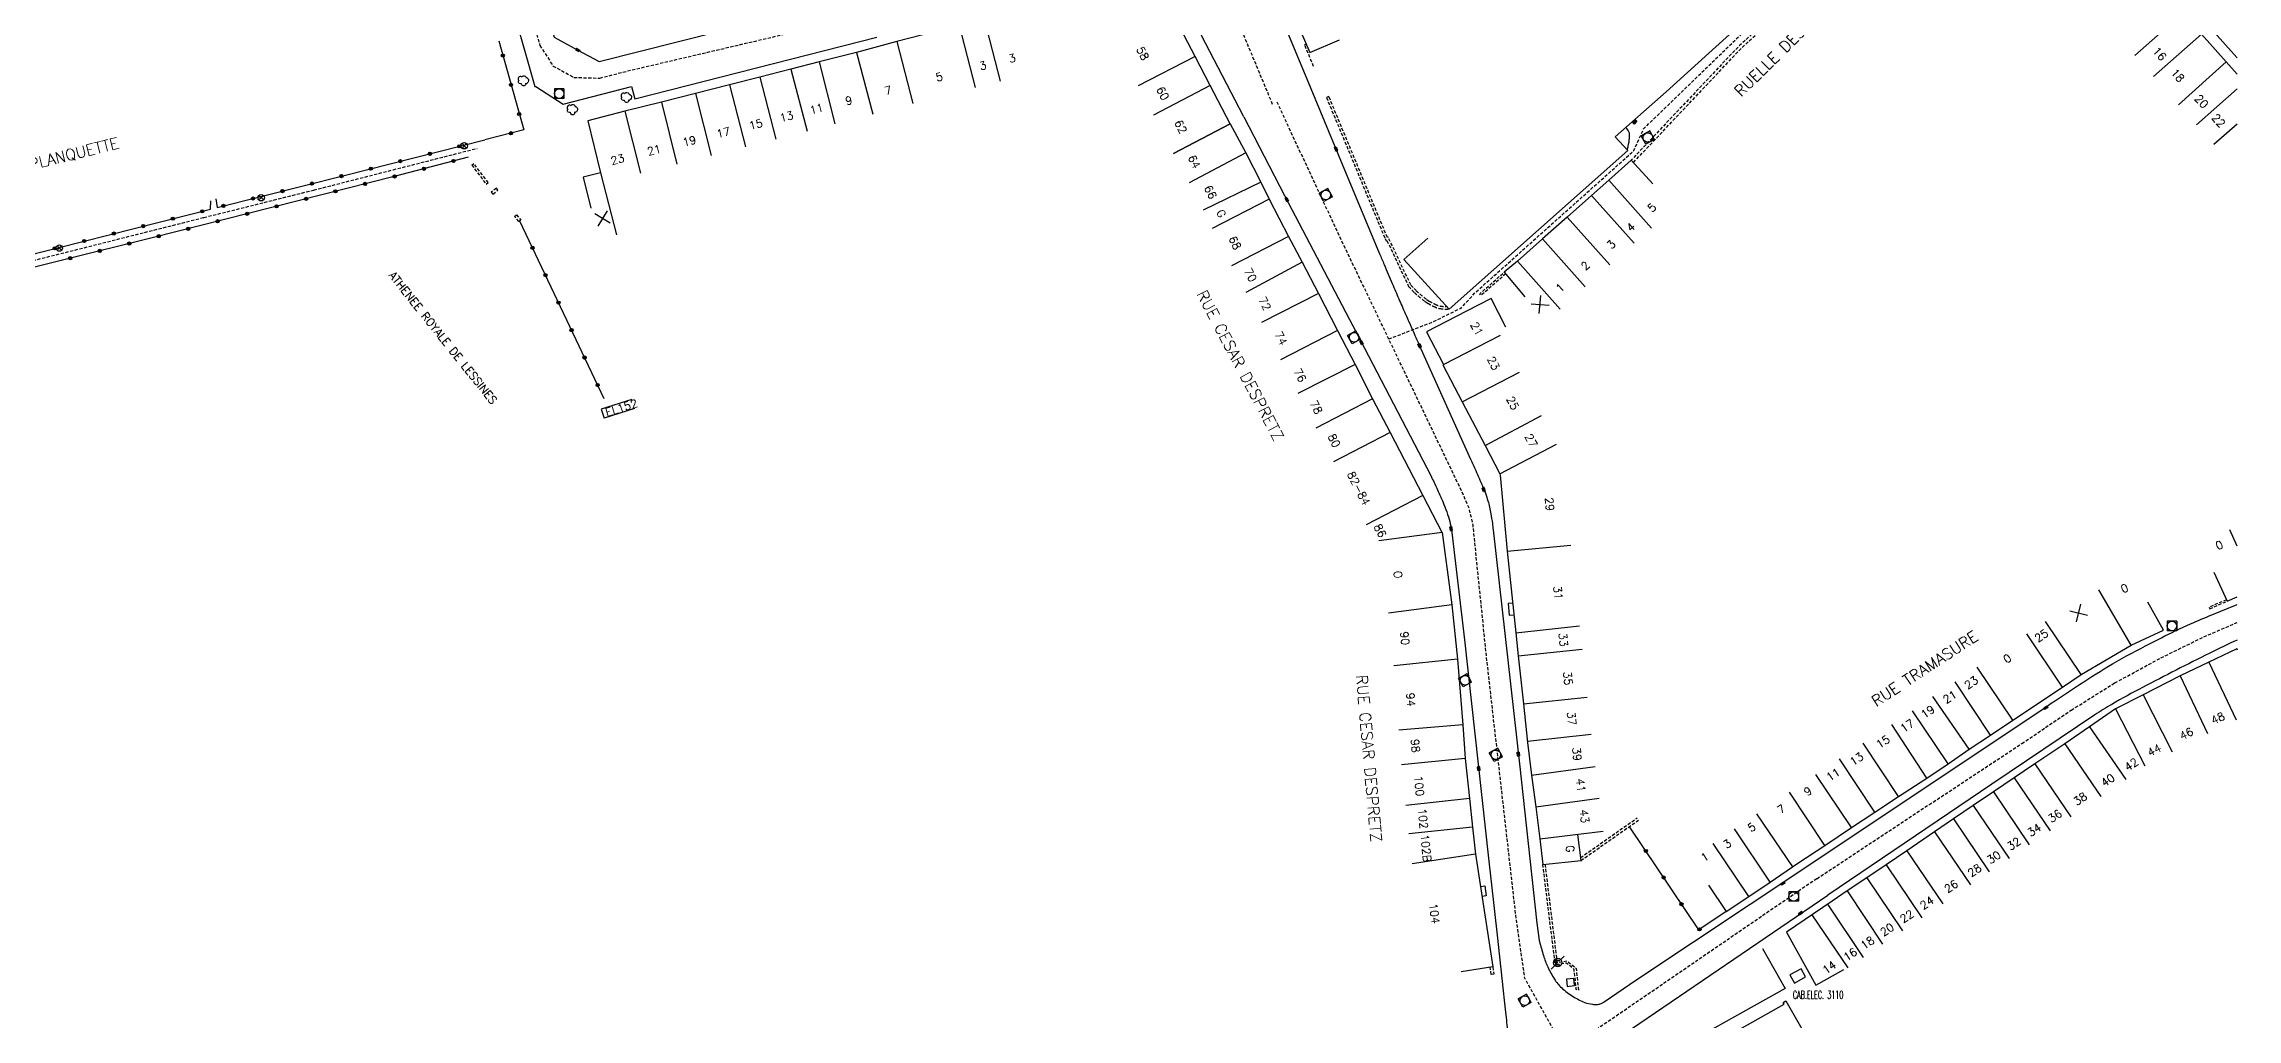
# Model space of a CAD drawing. Header units: millimetres. Extents: x 111000 to 112001, y 155000 to 156000.
# Drawn here: x 111657.4 to 112000, y 155544.3 to 155696.7 of the extents above; entities that cross this region are included whole.
import ezdxf
from ezdxf.enums import TextEntityAlignment as Align

# ---------------------------------------------------------------- set-up
doc = ezdxf.new("R2010")
doc.units = ezdxf.units.MM
doc.linetypes.add('DASHED', pattern=[0.75, 0.5, -0.25])
doc.layers.get('0').update_dxf_attribs({"linetype": 'CONTINUOUS'})
for name, color, linetype in [('W0001', 6, 'DASHED'), ('W0008', 7, 'CONTINUOUS'), ('W0100', 7, 'CONTINUOUS'), ('W0112', 1, 'DASHED'), ('W0300', 7, 'CONTINUOUS'), ('W0322', 7, 'CONTINUOUS'), ('W0400', 7, 'CONTINUOUS'), ('W0420', 7, 'CONTINUOUS'), ('W0469', 7, 'CONTINUOUS'), ('W0471', 7, 'CONTINUOUS'), ('W0984', 7, 'CONTINUOUS'), ('W0989', 7, 'CONTINUOUS'), ('W0991', 7, 'CONTINUOUS'), ('W1102', 7, 'CONTINUOUS')]:
    doc.layers.add(name, color=color, linetype=linetype)
doc.styles.get("Standard").update_dxf_attribs({"font": 'romans.shx', "width": 0.85})

# ---------------------------------------------------------------- blocks, each defined once
blk = doc.blocks.new('t991o')
at = {"color": 0, "linetype": 'Continuous'}
for p, q in [((-1, 1), (1, -1)), ((-1, -1), (1, 1))]:
    blk.add_line(p, q, dxfattribs=at)
blk = doc.blocks.new('T420')
for p, q in [((0.75, 0.75), (-0.75, 0.75)), ((-0.75, 0.75), (-0.75, -0.75)), ((0.75, 0.75), (0.75, -0.75)), ((0.75, -0.75), (-0.75, -0.75))]:
    blk.add_line(p, q)
blk.add_ellipse((0, 0), major_axis=(-0.53, 0.53), ratio=1, start_param=3.926991, end_param=10.210176)
blk = doc.blocks.new('T400')
for p, q in [((-0.15, 0.3), (0.15, 0.3)), ((-0.15, -0.25), (-0.15, 0.3)), ((-0.15, 0.15), (0.15, 0.15)), ((-0.15, 0), (0.15, 0)), ((0.15, 0.3), (0.15, -0.25)), ((-0.15, -0.15), (0.15, -0.15)), ((-0.15, -0.25), (-0.15, -0.3)), ((-0.15, -0.3), (0.15, -0.3)), ((0.15, -0.3), (0.15, -0.25))]:
    blk.add_line(p, q)
blk = doc.blocks.new('t322o')
at = {"color": 0, "linetype": 'Continuous'}
for radius in [0.25, 0.15]:
    blk.add_circle((0, 0), radius, dxfattribs=at)
blk = doc.blocks.new('T471')
for p, q in [((-0.333334, 0.333334), (-0.333334, -0.333334)), ((-0.333334, 0.333334), (0.333334, 0.333334)), ((-0.333334, 0), (0, 0)), ((0.500001, 0.500001), (1.000002, 1.000002)), ((-0.500001, -0.500001), (-1.000002, -1.000002)), ((-0.333334, -0.333334), (0.333334, -0.333334))]:
    blk.add_line(p, q)
blk.add_ellipse((0, 0), major_axis=(0.471405, 0.471405), ratio=1, start_param=5.4977871438, end_param=11.780972451)
blk = doc.blocks.new('T300')
for p, q in [((-0.8, 0.51), (-0.86, 0.34)), ((-0.86, 0.34), (-0.86, 0.17)), ((-0.86, 0.17), (-0.74, 0.06)), ((-0.69, 0.63), (-0.8, 0.51)), ((-0.8, -0.06), (-0.74, 0.06)), ((-0.74, 0.06), (-0.69, 0.11)), ((-0.57, 0.69), (-0.69, 0.63)), ((-0.46, 0.69), (-0.57, 0.69)), ((-0.29, 0.63), (-0.46, 0.69)), ((-0.29, 0.63), (-0.17, 0.74)), ((-0.23, 0.57), (-0.29, 0.63)), ((-0.17, 0.74), (-0.06, 0.8)), ((-0.06, 0.8), (0.06, 0.8)), ((0.06, 0.8), (0.23, 0.74)), ((0.23, 0.74), (0.34, 0.63)), ((0.34, 0.63), (0.4, 0.51)), ((0.46, 0.46), (0.34, 0.46)), ((0.4, 0.51), (0.4, 0.46)), ((0.57, 0.4), (0.46, 0.46)), ((0.57, 0.4), (0.69, 0.29)), ((0.69, 0.29), (0.74, 0.17)), ((0.74, 0.06), (0.69, -0.17)), ((0.74, 0.17), (0.74, 0.06)), ((-0.8, -0.17), (-0.8, -0.06)), ((-0.8, -0.23), (-0.8, -0.17)), ((-0.74, -0.34), (-0.8, -0.23)), ((-0.69, -0.4), (-0.74, -0.34)), ((-0.51, -0.46), (-0.69, -0.4)), ((-0.4, -0.46), (-0.51, -0.46)), ((-0.4, -0.46), (-0.34, -0.46)), ((-0.34, -0.46), (-0.34, -0.4)), ((-0.34, -0.51), (-0.34, -0.46)), ((-0.29, -0.63), (-0.34, -0.51)), ((-0.17, -0.74), (-0.29, -0.63)), ((-0.06, -0.8), (-0.17, -0.74)), ((0.06, -0.8), (-0.06, -0.8)), ((0.17, -0.74), (0.06, -0.8)), ((0.23, -0.69), (0.17, -0.74)), ((0.29, -0.46), (0.23, -0.46)), ((0.29, -0.63), (0.23, -0.69)), ((0.46, -0.4), (0.29, -0.46)), ((0.34, -0.51), (0.29, -0.63)), ((0.34, -0.51), (0.34, -0.46)), ((0.57, -0.34), (0.46, -0.4)), ((0.63, -0.29), (0.57, -0.34)), ((0.69, -0.17), (0.63, -0.29))]:
    blk.add_line(p, q)
blk = doc.blocks.new('T469')
at = {"color": 0, "linetype": 'Continuous', "flags": 128}
for points in [[(-0.35, 0.35), (0.35, -0.35)], [(-0.35, -0.35), (0.35, 0.35)]]:
    blk.add_lwpolyline(points, dxfattribs=at)
at = {"color": 0, "linetype": 'Continuous'}
blk.add_circle((0, 0), 0.5, dxfattribs=at)

msp = doc.modelspace()

# ---------------------------------------------------------------- linework, layer by layer
at = {"layer": 'W0001'}
msp.add_lwpolyline([(111849.34, 155687.26), (111833.19, 155726.08), (111820.64, 155735.15), (111815.97, 155744.16), (111811.56, 155753.27), (111808.21, 155760.46), (111802.61, 155771.38, -0.05145), (111795.39, 155790.16), (111793.62, 155797.91), (111793.5, 155798.49), (111792.7, 155801.9), (111791.99, 155806.12), (111791.73, 155811.27), (111791.71, 155811.76), (111791.49, 155823.62), (111791.49, 155823.62), (111791.42, 155828.93), (111791.47, 155833.71), (111791.71, 155837.91), (111791.74, 155838.21), (111791.99, 155841.46), (111797.18, 155898.72), (111799.33, 155917.38)], format="xyb", dxfattribs=at)
for points in [[(111704.69, 155907.84), (111705.06, 155893.49), (111705.24, 155888.25), (111705.67, 155883.65), (111706.46, 155874.99), (111709.12, 155845.71), (111711.82, 155816.07), (111714.51, 155786.8), (111716.46, 155765.9), (111717.15, 155759.22), (111717.82, 155754.54), (111720.42, 155744.76), (111733.34, 155701.8), (111734.89, 155696.46), (111736.95, 155693.26), (111740.19, 155691.47), (111744.23, 155691.37), (111748.56, 155692.48), (111801.69, 155704.94)], [(111581.25, 155652.3), (111591.22, 155649.49), (111593.15, 155649.34), (111594.97, 155649.21), (111595.77, 155649.27), (111597.51, 155649.51), (111600.26, 155649.98), (111609.49, 155651.93), (111616.98, 155653.53), (111623.56, 155654.94), (111631.59, 155656.84), (111642.57, 155659.56), (111659.33, 155663.76), (111682.38, 155669.58), (111699.54, 155673.86), (111711.95, 155677.04), (111725.09, 155680.39)], [(111934.34, 155566.22), (111966.36, 155587.35), (111974.09, 155592.56), (111980.89, 155596.83), (111988.1, 155600.74), (111994.79, 155604.02), (112000, 155606.27)]]:
    msp.add_lwpolyline(points, dxfattribs=at)
at = {"layer": 'W0001', "flags": 128}
for points in [[(111867.48, 155650.59), (111874.31, 155653.24), (111878.78, 155655.43), (111881.06, 155657.9), (111905.77, 155680.03), (111907.29, 155683.45), (111926.68, 155702.26), (111942.08, 155716.22), (111950.25, 155724.01), (111965.46, 155737.88)], [(111895.05, 155539.29), (111888.73, 155550.67), (111887.3, 155560.74), (111882.74, 155601.02), (111880.65, 155621.44), (111880.08, 155624.01), (111878.84, 155626.86), (111859.74, 155666.76), (111850.02, 155687.65)], [(111934.34, 155566.22), (111891.5, 155536.85), (111882.66, 155528.4), (111865.36, 155507.02)]]:
    msp.add_lwpolyline(points, dxfattribs=at)
at = {"layer": 'W0008'}
for points in [[(111689.67, 155947.89, -0.000784), (111689.85, 155946.04, -0.005645), (111690.11, 155943.06, -0.00035), (111690.77, 155934.02, 0.00217), (111690.89, 155932.56, 0.000045), (111690.9, 155932.45, -0.000022), (111690.92, 155932.21, -0.002719), (111690.98, 155931.39, -0.00141), (111691.09, 155929.81, -0.105649), (111690.85, 155928.18, -0.255011), (111690.3, 155927.71, -0.00422), (111690.11, 155927.67, -0.004131), (111689.91, 155927.63, 0.027684), (111663.38, 155922.85, 0.000521), (111659.16, 155921.76, -0.000492), (111654.7, 155920.6, -0.000014), (111644.5, 155917.97, 0.000006), (111619.12, 155911.43, 0.000111)], [(112000, 155694.53), (111999.06, 155695.59), (111980.4, 155716.56), (111949.98, 155750.79), (111945.05, 155751.23), (111944.07, 155750.37), (111944.14, 155750.28), (111927.33, 155735.05), (111917.89, 155726.49, -0.168407), (111915.62, 155725.64, -0.152585), (111913.07, 155726.38, -0.088904), (111912.03, 155727.36), (111909.82, 155730.4), (111898.99, 155744.99), (111883.4, 155765.84), (111875.53, 155775.99, 0.005278), (111874.56, 155777.21, -0.005469), (111872.71, 155779.52)], [(111855.33, 155689.76), (111860.22, 155677.92), (111866.05, 155663.91, 0.001394), (111866.77, 155662.22, 0.000792), (111868.03, 155659.24, 0.001329), (111869.05, 155656.86, 0.001375), (111870.06, 155654.56, 0.00095), (111871.44, 155651.44, 0.001242), (111872.5, 155649.06), (111880.26, 155631.81, -0.001873), (111881.06, 155630.02, -0.001391), (111882.11, 155627.62, -0.02847), (111882.97, 155625.29, -0.034058), (111883.43, 155623.28, -0.004749), (111883.67, 155621.74, -0.007375), (111883.79, 155620.74), (111887.88, 155584.19), (111890.62, 155559.24), (111890.9, 155556.99, 0.033589), (111891.02, 155556.39, 0.009086), (111891.64, 155554.2, 0.035464), (111892.32, 155552.42, 0.031399), (111893.35, 155550.53, 0.06378), (111894.49, 155549.15, 0.051207), (111896.27, 155547.8, 0.04141), (111898.1, 155546.88, 0.069739), (111899.28, 155546.59, 0.025021), (111900.04, 155546.54, 0.079697), (111900.28, 155546.58, 0.031346), (111900.77, 155546.78, 0.038679), (111901.14, 155546.99), (111906.1, 155550.33), (111932.96, 155568.24)], [(111844.83, 155685.31), (111851.22, 155673.01), (111862.99, 155650.48), (111874.08, 155629.14, -0.008879), (111874.23, 155628.85, -0.001437), (111875.09, 155627.02, -0.01197), (111876.1, 155624.73, -0.017748), (111876.68, 155623.14, -0.02386), (111877.09, 155621.7, -0.026518), (111877.32, 155620.36), (111879.31, 155603.56), (111883.08, 155569.41), (111884.39, 155557.39), (111885.35, 155548.67, 0.000205), (111885.77, 155544.88, -0.000253), (111886.11, 155541.8, -0.048153)]]:
    msp.add_lwpolyline(points, format="xyb", dxfattribs=at)
for points in [[(111708.22, 155907.83), (111708.7, 155888.9), (111709.28, 155882.68), (111711.16, 155861.78), (111718.38, 155782.96), (111719.26, 155773.51), (111720.01, 155765.47), (111720.65, 155759.45), (111721.13, 155755.64), (111722.28, 155751.06), (111724.15, 155744.13), (111726.49, 155735.93), (111732.38, 155714.63), (111737.13, 155697.77), (111740.81, 155695.73), (111744.14, 155693.94), (111800.75, 155708.3)], [(111842.34, 155720.97), (111855.33, 155689.76)], [(111833.5, 155707.13), (111844.8, 155685.37)], [(111730.96, 155701.05), (111734.11, 155690.05), (111734.26, 155690.08), (111738.54, 155687.3), (111749.2, 155690.06), (111749.73, 155688.15), (111787.49, 155697.75)], [(111886.83, 155609.3), (111886.11, 155609.22), (111886.3, 155607.4), (111887.03, 155607.47)], [(111881.81, 155565.01), (111882.47, 155565.11), (111882.71, 155563.52), (111882.05, 155563.42)], [(111925.87, 155555.32), (111929.42, 155549.06), (111908.73, 155537.49)]]:
    msp.add_lwpolyline(points, dxfattribs=at)
at = {"layer": 'W0008', "flags": 128}
for points in [[(111904.74, 155680.15, 0.017113), (111904.9, 155680.77, 0.023051), (111904.99, 155681.24, 0.013343), (111905.06, 155681.94, 0.016357), (111905.09, 155682.51, 0.119297), (111904.99, 155682.97, 0.06815), (111904.52, 155683.66)], [(111932.96, 155568.24), (111970.35, 155593.21, -0.0155), (111980.55, 155599.81, -0.0109), (111986.42, 155603), (111986.42, 155603), (111988.17, 155603.88, -0.0116), (111992.71, 155606.06, -0.0066), (111996.05, 155607.46), (112000, 155609.09)], [(112000, 155603.52, 0.008736), (111995.72, 155601.47, 0.0063), (111985.24, 155596.11, 0.0123), (111980.43, 155593.47, 0.0063), (111977.77, 155591.83), (111977.77, 155591.83), (111961.7, 155581.02), (111936.09, 155563.65), (111936.09, 155563.65)], [(111902.31, 155515.02), (111900.06, 155518.92), (111896.72, 155524.8), (111894.58, 155528.66, -0.051597), (111894.03, 155529.96, -0.045685), (111893.7, 155531.51, -0.126677), (111893.93, 155533.22, -0.088114), (111895.24, 155535.31, -0.013921), (111896.49, 155536.6, -0.044825), (111896.92, 155536.96), (111936.09, 155563.65)]]:
    msp.add_lwpolyline(points, format="xyb", dxfattribs=at)
at = {"layer": 'W0100'}
for p, q in [((111749.22, 155641.14), (111744.45, 155639.64)), ((111744.45, 155639.64), (111744.9, 155638.23)), ((111749.66, 155639.73), (111744.9, 155638.23))]:
    msp.add_line(p, q, dxfattribs=at)
for points in [[(111919.3, 155720.4), (111915.95, 155724.11), (111935.03, 155741.35), (111937.83, 155744.01), (111938.32, 155744.45), (111938.4, 155744.38), (111944.13, 155749.72), (111944.59, 155750.11), (111948.58, 155750), (111949.01, 155749.53), (111948.95, 155749.46), (111961.62, 155735.31), (111947.41, 155722.43), (111932.09, 155708.54), (111917.48, 155695.27), (111910.8, 155689.2), (111902.86, 155682.19), (111904.8, 155680.07), (111876.91, 155655.27), (111869.86, 155663), (111873.56, 155666.37)], [(112000, 155691.97), (111998.31, 155693.89), (111994.42, 155698.23), (111991.52, 155701.52), (111989.48, 155703.78), (111986.58, 155707.02), (111977.54, 155717.18), (111967.81, 155728.13), (111962.54, 155734.18), (111954.4, 155726.88), (111957.74, 155723.16)], [(111804.29, 155700.6), (111800.38, 155699.6), (111790.64, 155697.08), (111784.33, 155695.39), (111778.52, 155693.92), (111774.08, 155692.76), (111769.26, 155691.53), (111764.49, 155690.31), (111759.18, 155688.98), (111753.86, 155687.63), (111748.15, 155686.19), (111742.35, 155684.68), (111744.34, 155676.56), (111741.62, 155675.89), (111742.82, 155671.04)], [(111917.4, 155565.23), (111920.18, 155561.08), (111923.72, 155563.44), (111927.07, 155565.69), (111931.39, 155568.64)], [(111936.73, 155562.72), (111929.62, 155557.87), (111934.18, 155549.59), (111938.56, 155552.01)]]:
    msp.add_lwpolyline(points, dxfattribs=at)
at = {"layer": 'W0100', "flags": 128}
for points in [[(111848.18, 155730.62), (111843.22, 155731.26), (111842.46, 155725.27), (111846.18, 155716.13), (111855.17, 155695.37), (111859.76, 155697.33)], [(111833.87, 155679.6), (111842.73, 155684.24), (111839.6, 155690.21), (111837.24, 155694.77), (111832.62, 155703.68), (111830.53, 155707.87), (111828.59, 155708.58), (111821.12, 155705.49), (111823.04, 155700.87)], [(111842.73, 155684.24), (111845.13, 155679.71), (111847.49, 155675.12), (111848.81, 155672.44), (111851.83, 155666.59), (111853.98, 155662.59), (111856.52, 155657.71), (111859.49, 155651.91), (111862.21, 155646.58), (111864.96, 155641.24), (111867.71, 155635.99), (111872.82, 155626.14), (111875.78, 155620.38), (111875.84, 155620.34), (111877.34, 155609.04), (111878.22, 155600.52), (111879.03, 155590.25), (111879.43, 155585.03), (111880.09, 155578.73), (111880.57, 155574.28), (111881.04, 155570.05), (111883.73, 155552.42), (111878.79, 155551.66)], [(111908.71, 155674.82), (111905.36, 155678.55), (111901.88, 155675.42), (111899.17, 155673.03), (111895.35, 155669.63), (111891.52, 155666.22), (111887.61, 155662.76), (111885.53, 155661.02), (111888.74, 155657.18)], [(111885.76, 155652.45), (111883.49, 155656.9), (111879.61, 155654.92), (111873.37, 155651.73), (111876.04, 155646.58), (111875.95, 155646.55), (111878.93, 155640.74), (111882.52, 155633.95), (111884.84, 155629.52), (111884.87, 155629.32), (111885.96, 155617.44), (111887.33, 155604.65), (111887.72, 155601.04), (111888.51, 155593.53), (111889.16, 155587.51), (111889.79, 155582.42), (111890.44, 155577.47), (111891.06, 155572.43), (111891.55, 155568.43), (111897.51, 155569.07), (111897.01, 155573.15)], [(111996.38, 155614.15), (111998.42, 155609.59), (112000, 155610.3)], [(111931.39, 155568.64), (111931.39, 155568.64), (111935.6, 155571.43), (111939.74, 155574.2), (111943.39, 155576.61), (111947.1, 155579.06), (111951.53, 155581.95), (111954.84, 155584.17), (111958.16, 155586.46), (111961.45, 155588.64), (111964.95, 155590.98), (111972.71, 155596.17), (111975.62, 155598.12), (111983.46, 155602.73), (111988.51, 155605.07), (111986.07, 155609.43)], [(112000, 155602.17), (111999.93, 155602.14), (111995.56, 155600.05), (111991.09, 155597.92), (111985.32, 155594.98), (111981, 155592.75), (111981, 155592.75), (111976.95, 155589.97), (111973.06, 155587.32), (111968.39, 155584.16), (111965.17, 155581.98), (111961.92, 155579.78), (111958.77, 155577.64), (111955.68, 155575.55), (111952.71, 155573.53), (111948.38, 155570.58), (111945.16, 155568.4), (111942.15, 155566.37), (111939.06, 155564.31), (111936.73, 155562.72)], [(111907.91, 155518.2), (111904.76, 155523.74), (111904.5, 155523.6), (111904.26, 155524.03), (111905.17, 155524.55), (111904.74, 155525.31), (111902.69, 155524.16), (111901.07, 155526.9), (111902.84, 155527.91), (111901.48, 155530.35), (111903.91, 155531.74), (111903.74, 155532.04), (111906.48, 155533.61), (111906.7, 155533.29), (111907.45, 155533.73), (111907.07, 155534.42), (111907.49, 155534.66), (111907.64, 155534.4), (111929.25, 155546.62), (111929.1, 155546.88), (111929.53, 155547.12), (111931.99, 155542.77)]]:
    msp.add_lwpolyline(points, dxfattribs=at)
for points in [[(111895.26, 155550.51), (111895.37, 155549.39), (111896.49, 155549.51), (111896.37, 155550.63)], [(111931.88, 155552.15), (111930.14, 155551.18), (111930.85, 155549.9), (111932.6, 155550.87)]]:
    msp.add_lwpolyline(points, close=True, dxfattribs=at)
at = {"layer": 'W0112'}
for p, q in [((111724.24, 155677.78), (111724.56, 155678.02)), ((111726.82, 155675.04), (111724.56, 155678.02)), ((111728.1, 155674.15), (111727.29, 155673.55)), ((111727.29, 155673.55), (111727.53, 155673.23)), ((111731.24, 155670), (111731.89, 155669.18)), ((111731.89, 155669.18), (111731.58, 155668.93))]:
    msp.add_line(p, q, dxfattribs=at)
at = {"layer": 'W0112', "flags": 128}
for points in [[(111905.7, 155678.18), (111922.4, 155695.87), (111928.1, 155701.24), (111927.76, 155701.6), (111922.04, 155696.23), (111905.36, 155678.55)], [(111885.75, 155660.77), (111881.91, 155657.4), (111881.7, 155657.64), (111881.75, 155657.69), (111885.53, 155661.02)], [(111897.46, 155569.52), (111906.27, 155575.71)], [(111897.51, 155569.07), (111906.5, 155575.38)]]:
    msp.add_lwpolyline(points, dxfattribs=at)
at = {"layer": 'W0112'}
for points in [[(111855.75, 155693.19), (111854.34, 155696.58), (111854.6, 155696.69)], [(111724.24, 155677.78), (111726.49, 155674.8), (111726.82, 155675.04)], [(111727.53, 155673.23), (111728.34, 155673.83), (111728.1, 155674.15)], [(111731.58, 155668.93), (111730.92, 155669.75), (111731.24, 155670)], [(111998.32, 155609.82), (111995.64, 155608.64), (111995.74, 155608.41), (111998.42, 155609.59)], [(111883.73, 155552.42), (111883.87, 155551.29), (111883.47, 155551.24), (111883.34, 155552.37)]]:
    msp.add_lwpolyline(points, dxfattribs=at)
msp.add_lwpolyline([(111876.55, 155655.66, -0.040985), (111875.56, 155655.73, -0.077213), (111874.73, 155656.01, -0.006878), (111873.81, 155656.49, -0.029025), (111873.64, 155656.59, -0.01321), (111873.39, 155656.78, -0.003368), (111872.35, 155657.61, -0.025758), (111871.76, 155658.14, -0.015647), (111870.92, 155659.03), (111867.4, 155666.5), (111867.26, 155666.45), (111858.12, 155688.5), (111857.75, 155688.35), (111866.9, 155666.28), (111867.05, 155665.92), (111867.2, 155665.99), (111870.58, 155658.81, 0.016369), (111871.48, 155657.85, 0.025758), (111872.1, 155657.3, 0.003368), (111873.14, 155656.47, 0.01321), (111873.41, 155656.27, 0.029025), (111873.62, 155656.14, 0.006878), (111874.55, 155655.65, 0.077213), (111875.5, 155655.34, 0.05469), (111876.91, 155655.27)], format="xyb", dxfattribs=at)
at = {"layer": 'W0112', "flags": 128}
msp.add_lwpolyline([(111891.88, 155568.48), (111893.68, 155553.84), (111893.75, 155553.2, 0.015926), (111893.77, 155553.19, 0.08512), (111893.9, 155553.13, 0.110208), (111893.95, 155553.13), (111895.28, 155553.38), (111896.74, 155552.2), (111897.12, 155548.78), (111896.77, 155548.9), (111896.77, 155548.95), (111896.43, 155552.03), (111895.19, 155553.03), (111894.01, 155552.81, -0.110208), (111893.82, 155552.81, -0.08512), (111893.59, 155552.91, -0.061226), (111893.46, 155553.02, -0.157679), (111893.44, 155553.08), (111893.36, 155553.8), (111891.55, 155568.43)], format="xyb", dxfattribs=at)
at = {"layer": 'W0322'}
msp.add_line((111744.91, 155641.25), (111731.75, 155669.02), dxfattribs=at)
for points in [[(111728.46, 155697.18), (111732.35, 155683.27), (111726.3, 155681.72)], [(111684.27, 155672.48), (111684.48, 155671.14), (111704.3, 155676.15), (111726.3, 155681.72)], [(111723.67, 155678.99), (111712.1, 155675.98), (111674.3, 155666.39), (111646.45, 155659.46)], [(111624.58, 155656.01), (111659.56, 155664.86), (111683.44, 155670.87), (111683.46, 155672.17)], [(111920.18, 155561.08), (111915.9, 155558.21), (111905.15, 155574.28)]]:
    msp.add_lwpolyline(points, dxfattribs=at)
at = {"layer": 'W1102'}
for p, q in [((111804.29, 155700.6), (111806.76, 155690.91)), ((111790.64, 155697.08), (111793.15, 155687.39)), ((111800.38, 155699.6), (111802.87, 155689.91)), ((111778.52, 155693.92), (111780.96, 155684.23)), ((111784.33, 155695.39), (111786.91, 155685.73)), ((111764.49, 155690.31), (111766.98, 155680.62)), ((111769.26, 155691.53), (111771.73, 155681.84)), ((111774.08, 155692.76), (111776.62, 155683.08)), ((111753.86, 155687.63), (111756.3, 155677.93)), ((111759.18, 155688.98), (111761.62, 155679.28)), ((111748.15, 155686.19), (111750.6, 155676.49)), ((111744.34, 155676.56), (111746.86, 155666.88)), ((112000, 155618.18), (111998.85, 155620.74)), ((111983.46, 155602.73), (111978.4, 155611.35)), ((111972.71, 155596.17), (111967.14, 155604.48)), ((111975.62, 155598.12), (111970.05, 155606.43)), ((111999.93, 155602.14), (112000, 155601.99)), ((111964.95, 155590.98), (111959.39, 155599.29)), ((111991.09, 155597.92), (111995.38, 155588.89)), ((111995.56, 155600.05), (111999.87, 155591.03)), ((111958.16, 155586.46), (111952.48, 155594.69)), ((111961.45, 155588.64), (111955.93, 155596.98)), ((111985.32, 155594.98), (111989.87, 155586.07)), ((111954.84, 155584.17), (111949.27, 155592.47)), ((111981, 155592.75), (111985.59, 155583.86)), ((111947.1, 155579.06), (111941.58, 155587.4)), ((111951.53, 155581.95), (111946.07, 155590.33)), ((111973.06, 155587.32), (111978.69, 155579.06)), ((111976.95, 155589.97), (111982.61, 155581.72)), ((111943.39, 155576.61), (111937.88, 155584.96)), ((111968.39, 155584.16), (111974, 155575.88)), ((111939.74, 155574.2), (111934.18, 155582.51)), ((111965.17, 155581.98), (111970.78, 155573.7)), ((111935.6, 155571.43), (111930.06, 155579.76)), ((111958.77, 155577.64), (111964.38, 155569.36)), ((111961.92, 155579.78), (111967.52, 155571.5)), ((111955.68, 155575.55), (111961.28, 155567.27)), ((111948.38, 155570.58), (111954.01, 155562.31)), ((111952.71, 155573.53), (111958.36, 155565.27)), ((111945.16, 155568.4), (111950.77, 155560.12)), ((111939.06, 155564.31), (111944.59, 155555.98)), ((111942.15, 155566.37), (111947.75, 155558.08)), ((111936, 155562.21), (111941.56, 155553.9))]:
    msp.add_line(p, q, dxfattribs=at)
at = {"layer": 'W1102', "flags": 128}
for points in [[(111991.52, 155701.52), (111984.02, 155694.91)], [(111994.42, 155698.23), (111986.91, 155691.62)], [(111998.31, 155693.89), (111990.86, 155687.21)], [(112000, 155689.69), (111993.63, 155684.08)], [(112000, 155684.18), (111996.36, 155680.97)], [(111845.13, 155679.71), (111836.31, 155674.99)], [(111847.49, 155675.12), (111838.51, 155670.71)], [(111899.17, 155673.03), (111905.82, 155665.55)], [(111901.88, 155675.42), (111908.5, 155667.93)], [(111848.81, 155672.44), (111839.92, 155667.85)], [(111895.35, 155669.63), (111902, 155662.16)], [(111851.83, 155666.59), (111842.94, 155662.01)], [(111891.52, 155666.22), (111898.17, 155658.75)], [(111887.61, 155662.76), (111894.24, 155655.27)], [(111853.98, 155662.59), (111845.18, 155657.84)], [(111856.52, 155657.71), (111847.62, 155653.15)], [(111859.49, 155651.91), (111850.59, 155647.35)], [(111876.04, 155646.58), (111884.91, 155651.19)], [(111862.21, 155646.58), (111853.3, 155642.04)], [(111878.93, 155640.74), (111887.91, 155645.41)], [(111864.96, 155641.24), (111856.08, 155636.65)], [(111867.71, 155635.99), (111858.84, 155631.39)], [(111882.52, 155633.95), (111891.36, 155638.63)], [(111884.84, 155629.52), (111893.7, 155634.14)], [(111872.82, 155626.14), (111863.94, 155621.54)], [(111875.84, 155620.35), (111865.92, 155619.04)], [(111885.96, 155617.44), (111895.91, 155618.34)], [(111877.34, 155609.04), (111867.42, 155607.72)], [(111887.33, 155604.65), (111897.27, 155605.72)], [(111887.72, 155601.04), (111897.67, 155602.08)], [(111878.22, 155600.52), (111868.27, 155599.48)], [(111888.51, 155593.53), (111898.46, 155594.57)], [(111879.03, 155590.25), (111869.07, 155589.46)], [(111889.13, 155587.73), (111899.08, 155588.8)], [(111879.43, 155585.03), (111869.49, 155584)], [(111889.79, 155582.42), (111899.71, 155583.73)], [(111880.09, 155578.73), (111870.14, 155577.65)], [(111890.44, 155577.47), (111900.36, 155578.78)], [(111880.57, 155574.28), (111870.62, 155573.21)], [(111891.06, 155572.43), (111900.99, 155573.64)], [(111927.07, 155565.69), (111921.48, 155573.99)], [(111930.59, 155568.09), (111924.95, 155576.36)], [(111923.72, 155563.44), (111918.14, 155571.74)], [(111881.04, 155570.05), (111871.16, 155568.54)], [(111933.56, 155560.56), (111939.19, 155552.29)]]:
    msp.add_lwpolyline(points, dxfattribs=at)
at = {"layer": 'W1102'}
for points in [[(111837.24, 155694.77), (111828.35, 155690.18)], [(111839.6, 155690.21), (111830.72, 155685.6)], [(111842.73, 155684.24), (111833.87, 155679.6)]]:
    msp.add_lwpolyline(points, dxfattribs=at)

# ---------------------------------------------------------------- block references
at = {"layer": 'W0300'}
for p in [(111732.36, 155690.95), (111740.01, 155686.44), (111748.43, 155688.34)]:
    msp.add_blockref('T300', p, dxfattribs=at)
at = {"layer": 'W0322'}
for p, rotation in [((111729.1, 155694.9), 285.6271393748742), ((111730.38, 155690.32), 285.6271393748742), ((111731.65, 155685.75), 285.6271393748742), ((111717.7, 155679.54), 14.20099409400931), ((111722.3, 155680.71), 14.20099409400931), ((111730.37, 155682.75), 195.4795519585621), ((111703.88, 155676.05), 14.20073544283306), ((111708.49, 155677.21), 14.20099409400931), ((111713.09, 155678.38), 14.20099409400931), ((111716.78, 155677.2), 194.5905563767534), ((111721.37, 155678.4), 194.5905563767534), ((111694.67, 155673.71), 14.20073544283306), ((111699.28, 155674.88), 14.20073544283306), ((111702.97, 155673.67), 194.2448033204813), ((111707.57, 155674.83), 194.2448033204813), ((111712.18, 155676), 194.5905563767534), ((111677.54, 155669.39), 14.13279035674242), ((111682.15, 155670.55), 14.13279035674242), ((111685.46, 155671.39), 14.20073544283306), ((111689.16, 155670.16), 194.2448033204813), ((111690.07, 155672.55), 14.20073544283306), ((111693.76, 155671.33), 194.2448033204813), ((111698.37, 155672.5), 194.2448033204813), ((111663.72, 155665.91), 14.13279035674242), ((111668.33, 155667.07), 14.13279035674242), ((111672.93, 155668.23), 14.13279035674242), ((111675.35, 155666.65), 194.2448033204813), ((111679.95, 155667.82), 194.2448033204813), ((111684.55, 155668.99), 194.2448033204813), ((111659.11, 155664.75), 14.198793979702), ((111661.52, 155663.21), 193.9631213824001), ((111666.13, 155664.36), 193.9631213824001), ((111670.74, 155665.5), 193.9631213824001), ((111733.73, 155664.85), 115.3610366453385), ((111735.76, 155660.56), 115.3610366453385), ((111737.79, 155656.27), 115.3610366453385), ((111739.83, 155651.98), 115.3610366453385), ((111741.86, 155647.68), 115.3610366453385), ((111743.9, 155643.39), 115.3610366453385), ((111907.64, 155570.55), 123.7969731906114), ((111910.42, 155566.4), 123.7969731906114), ((111913.2, 155562.24), 123.7969731906114), ((111916.03, 155558.3), 213.7673058976259)]:
    msp.add_blockref('t322o', p, dxfattribs=dict(at, rotation=rotation))
at = {"layer": 'W0400'}
for p, rotation in [((111740.81, 155695.73), 240.9203367230806), ((111905.91, 155684.5), 316.1137245175735), ((111859.25, 155680.29), 22.35555577555231), ((111851.55, 155672.37), 206.9985552668091), ((111863.23, 155650.02), 208.1007240829169), ((111872.29, 155649.55), 23.17282506107091), ((111882.32, 155627.02), 199.3091413912791), ((111877.21, 155620.94), 10.66939772760081), ((111970.13, 155592.96), 123.4471493190878), ((111887.71, 155585.69), 6.432481247716887), ((111881.52, 155583.43), 186.2540058973199), ((111929.06, 155565.49), 123.1009222415017), ((111931.8, 155560.83), 124.7824975701355)]:
    msp.add_blockref('T400', p, dxfattribs=dict(at, rotation=rotation))
at = {"layer": 'W0420'}
for p in [(111737.89, 155688.94), (111989.81, 155605.73), (111930.73, 155563.43)]:
    msp.add_blockref('T420', p, dxfattribs=at)
for p, rotation in [((111907.95, 155682.08), 299.2274360696532), ((111857.65, 155673.11), 299.2274360696613), ((111862.07, 155650.86), 299.2274360696613), ((111879.4, 155597.24), 299.2274360696532), ((111884.21, 155585.58), 299.2274360696532), ((111888.73, 155547.15), 299.2274360696613)]:
    msp.add_blockref('T420', p, dxfattribs=dict(at, rotation=rotation))
at = {"layer": 'W0469'}
for p in [(111723.07, 155680.79), (111691.35, 155672.67), (111659.81, 155664.8)]:
    msp.add_blockref('T469', p, dxfattribs=at)
at = {"layer": 'W0471'}
msp.add_blockref('T471', (111893.87, 155553.1), dxfattribs=at)
at = {"layer": 'W0991'}
for p, rotation in [((111744.65, 155669.43), 193.8171362573347), ((111891.12, 155655.98), 39.90775975402141), ((111975.24, 155607.75), 30.41183692722905)]:
    msp.add_blockref('t991o', p, dxfattribs=dict(at, rotation=rotation))

# ---------------------------------------------------------------- texts
at = {"layer": 'W0984'}
for s, rotation, p in [('ATHENEE ROYALE DE LESSINES', 308.5943, (111719.75, 155650.78)), ('EL152', 17.4392, (111747.63, 155639.84))]:
    msp.add_text(s, height=1.25, rotation=rotation, dxfattribs=at).set_placement(p, align=Align.MIDDLE)
at = {"layer": 'W0984', "width": 0.5}
msp.add_text('CAB.ELEC. 3110', height=1.25, dxfattribs=at).set_placement((111934.55, 155548.07), align=Align.MIDDLE)
at = {"layer": 'W0989'}
for s, rotation, p in [('RUELLE DES BAS RIVARS', 44.64, (111932.25, 155699.17)), ('SENTIER DE LA PLANQUETTE', 13.8728, (111653.08, 155677.24)), ('RUE CESAR DESPRETZ', 297.81, (111844.31, 155646.43)), ('RUE TRAMASURE', 33.415, (111951.2, 155599.07)), ('RUE CESAR DESPRETZ', 275.049, (111864.4, 155585.01))]:
    msp.add_text(s, height=1.75, rotation=rotation, dxfattribs=at).set_placement(p, align=Align.MIDDLE)
at = {"layer": 'W0991'}
for s, rotation, p in [('3', 14.4067, (111804.08, 155693.32)), ('3', 15, (111808.65, 155694.48)), ('58', 297, (111829.05, 155695.23)), ('16', 312.057, (111987.89, 155695.16)), ('7', 14.9784, (111789.29, 155689.47)), ('5', 14.5259, (111797.27, 155691.56)), ('18', 312.057, (111990.72, 155691.8)), ('11', 14.7377, (111778.08, 155686.57)), ('9', 14.1384, (111783.13, 155687.87)), ('60', 297, (111832.18, 155688.98)), ('20', 312.057, (111994.44, 155687.73)), ('17', 14.0643, (111763.54, 155682.85)), ('15', 14.3813, (111768.62, 155684.14)), ('13', 14.2861, (111773.4, 155685.36)), ('62', 297, (111835, 155683.77)), ('22', 312.057, (111997.1, 155684.73)), ('21', 14.1726, (111752.72, 155680.12)), ('19', 14.1686, (111758.23, 155681.52)), ('23', 14.6099, (111747.02, 155678.66)), ('64', 297.126, (111837.11, 155678.3)), ('66', 297.126, (111839.63, 155673.55)), ('G', 297.126, (111841.31, 155670.19)), ('5', 43.29, (111908.59, 155671.13)), ('68', 297.126, (111843.46, 155665.62)), ('4', 43.29, (111905.29, 155668.07)), ('3', 43.29, (111902.23, 155665.36)), ('70', 297.126, (111845.88, 155660.59)), ('2', 43.29, (111898.18, 155662.05)), ('72', 297.126, (111848.12, 155656.11)), ('1', 43.29, (111894.23, 155658.6)), ('21', 297.126, (111881.24, 155652.19)), ('74', 297.126, (111850.64, 155650.7)), ('76', 297.126, (111853.63, 155644.92)), ('23', 297.126, (111883.85, 155646.79)), ('78', 297.126, (111856.15, 155639.92)), ('25', 297.126, (111886.84, 155640.57)), ('80', 297.126, (111858.95, 155634.7)), ('27', 297.126, (111889.73, 155634.7)), ('82-84', 297.126, (111862.77, 155627.24)), ('29', 275.625, (111892.61, 155624.76)), ('86', 297.126, (111866.13, 155620.62)), ('0', 24.1546, (111997.21, 155618.36)), ('O', 275.625, (111868.92, 155613.75)), ('31', 275.625, (111893.92, 155610.91)), ('0', 24.8856, (111982.41, 155611.61)), ('90', 275.625, (111869.99, 155603.8)), ('33', 275.625, (111894.75, 155603.57)), ('25', 33.7922, (111969.43, 155604.21)), ('0', 33.8091, (111964.1, 155600.64)), ('35', 275.625, (111895.46, 155597.53)), ('23', 33.7874, (111958.47, 155596.87)), ('94', 275.625, (111870.93, 155594.21)), ('21', 33.4771, (111955.12, 155594.64)), ('37', 275.625, (111896.05, 155591.25)), ('17', 33.8513, (111948.45, 155590.12)), ('19', 34.5941, (111951.67, 155592.31)), ('48', 25.4224, (111996.98, 155591.31)), ('98', 275.625, (111871.64, 155586.99)), ('15', 33.0835, (111944.67, 155587.63)), ('46', 27.0496, (111992.07, 155588.88)), ('39', 275.625, (111896.88, 155585.69)), ('13', 33.484, (111940.56, 155584.93)), ('42', 34.4522, (111983.47, 155584.08)), ('44', 27.3133, (111987.06, 155586.31)), ('100', 275.625, (111872.24, 155580.71)), ('41', 275.625, (111897.47, 155580.83)), ('9', 33.8027, (111932.94, 155579.88)), ('11', 33.435, (111936.89, 155582.5)), ('40', 34.2588, (111979.79, 155581.62)), ('7', 33.5854, (111928.79, 155577.11)), ('38', 34.1134, (111975.49, 155578.7)), ('102', 275.625, (111872.83, 155575.62)), ('43', 275.625, (111898.06, 155575.98)), ('5', 33.5854, (111924.17, 155574.26)), ('34', 34.0457, (111968.31, 155573.84)), ('36', 34.1166, (111971.55, 155576.03)), ('102B', 275.625, (111873.3, 155571)), ('G', 275.625, (111895.81, 155570.89)), ('1', 33.5854, (111916.82, 155569.63)), ('3', 33.5854, (111920.36, 155571.67)), ('30', 34.0405, (111961.98, 155569.55)), ('32', 34.1647, (111965.12, 155571.68)), ('28', 34.3535, (111958.99, 155567.52)), ('24', 34.1194, (111951.54, 155562.45)), ('26', 34.2201, (111955.33, 155565.03)), ('104', 278.604, (111874.61, 155560.77)), ('22', 34.0218, (111948.41, 155560.34)), ('18', 33.7904, (111942.25, 155556.22)), ('20', 33.6024, (111945.31, 155558.26)), ('14', 34.7054, (111936.29, 155552.34)), ('16', 34.7054, (111939.56, 155554.38))]:
    msp.add_text(s, height=1.25, rotation=rotation, dxfattribs=at).set_placement(p, align=Align.MIDDLE)

doc.saveas('drawing.dxf')
